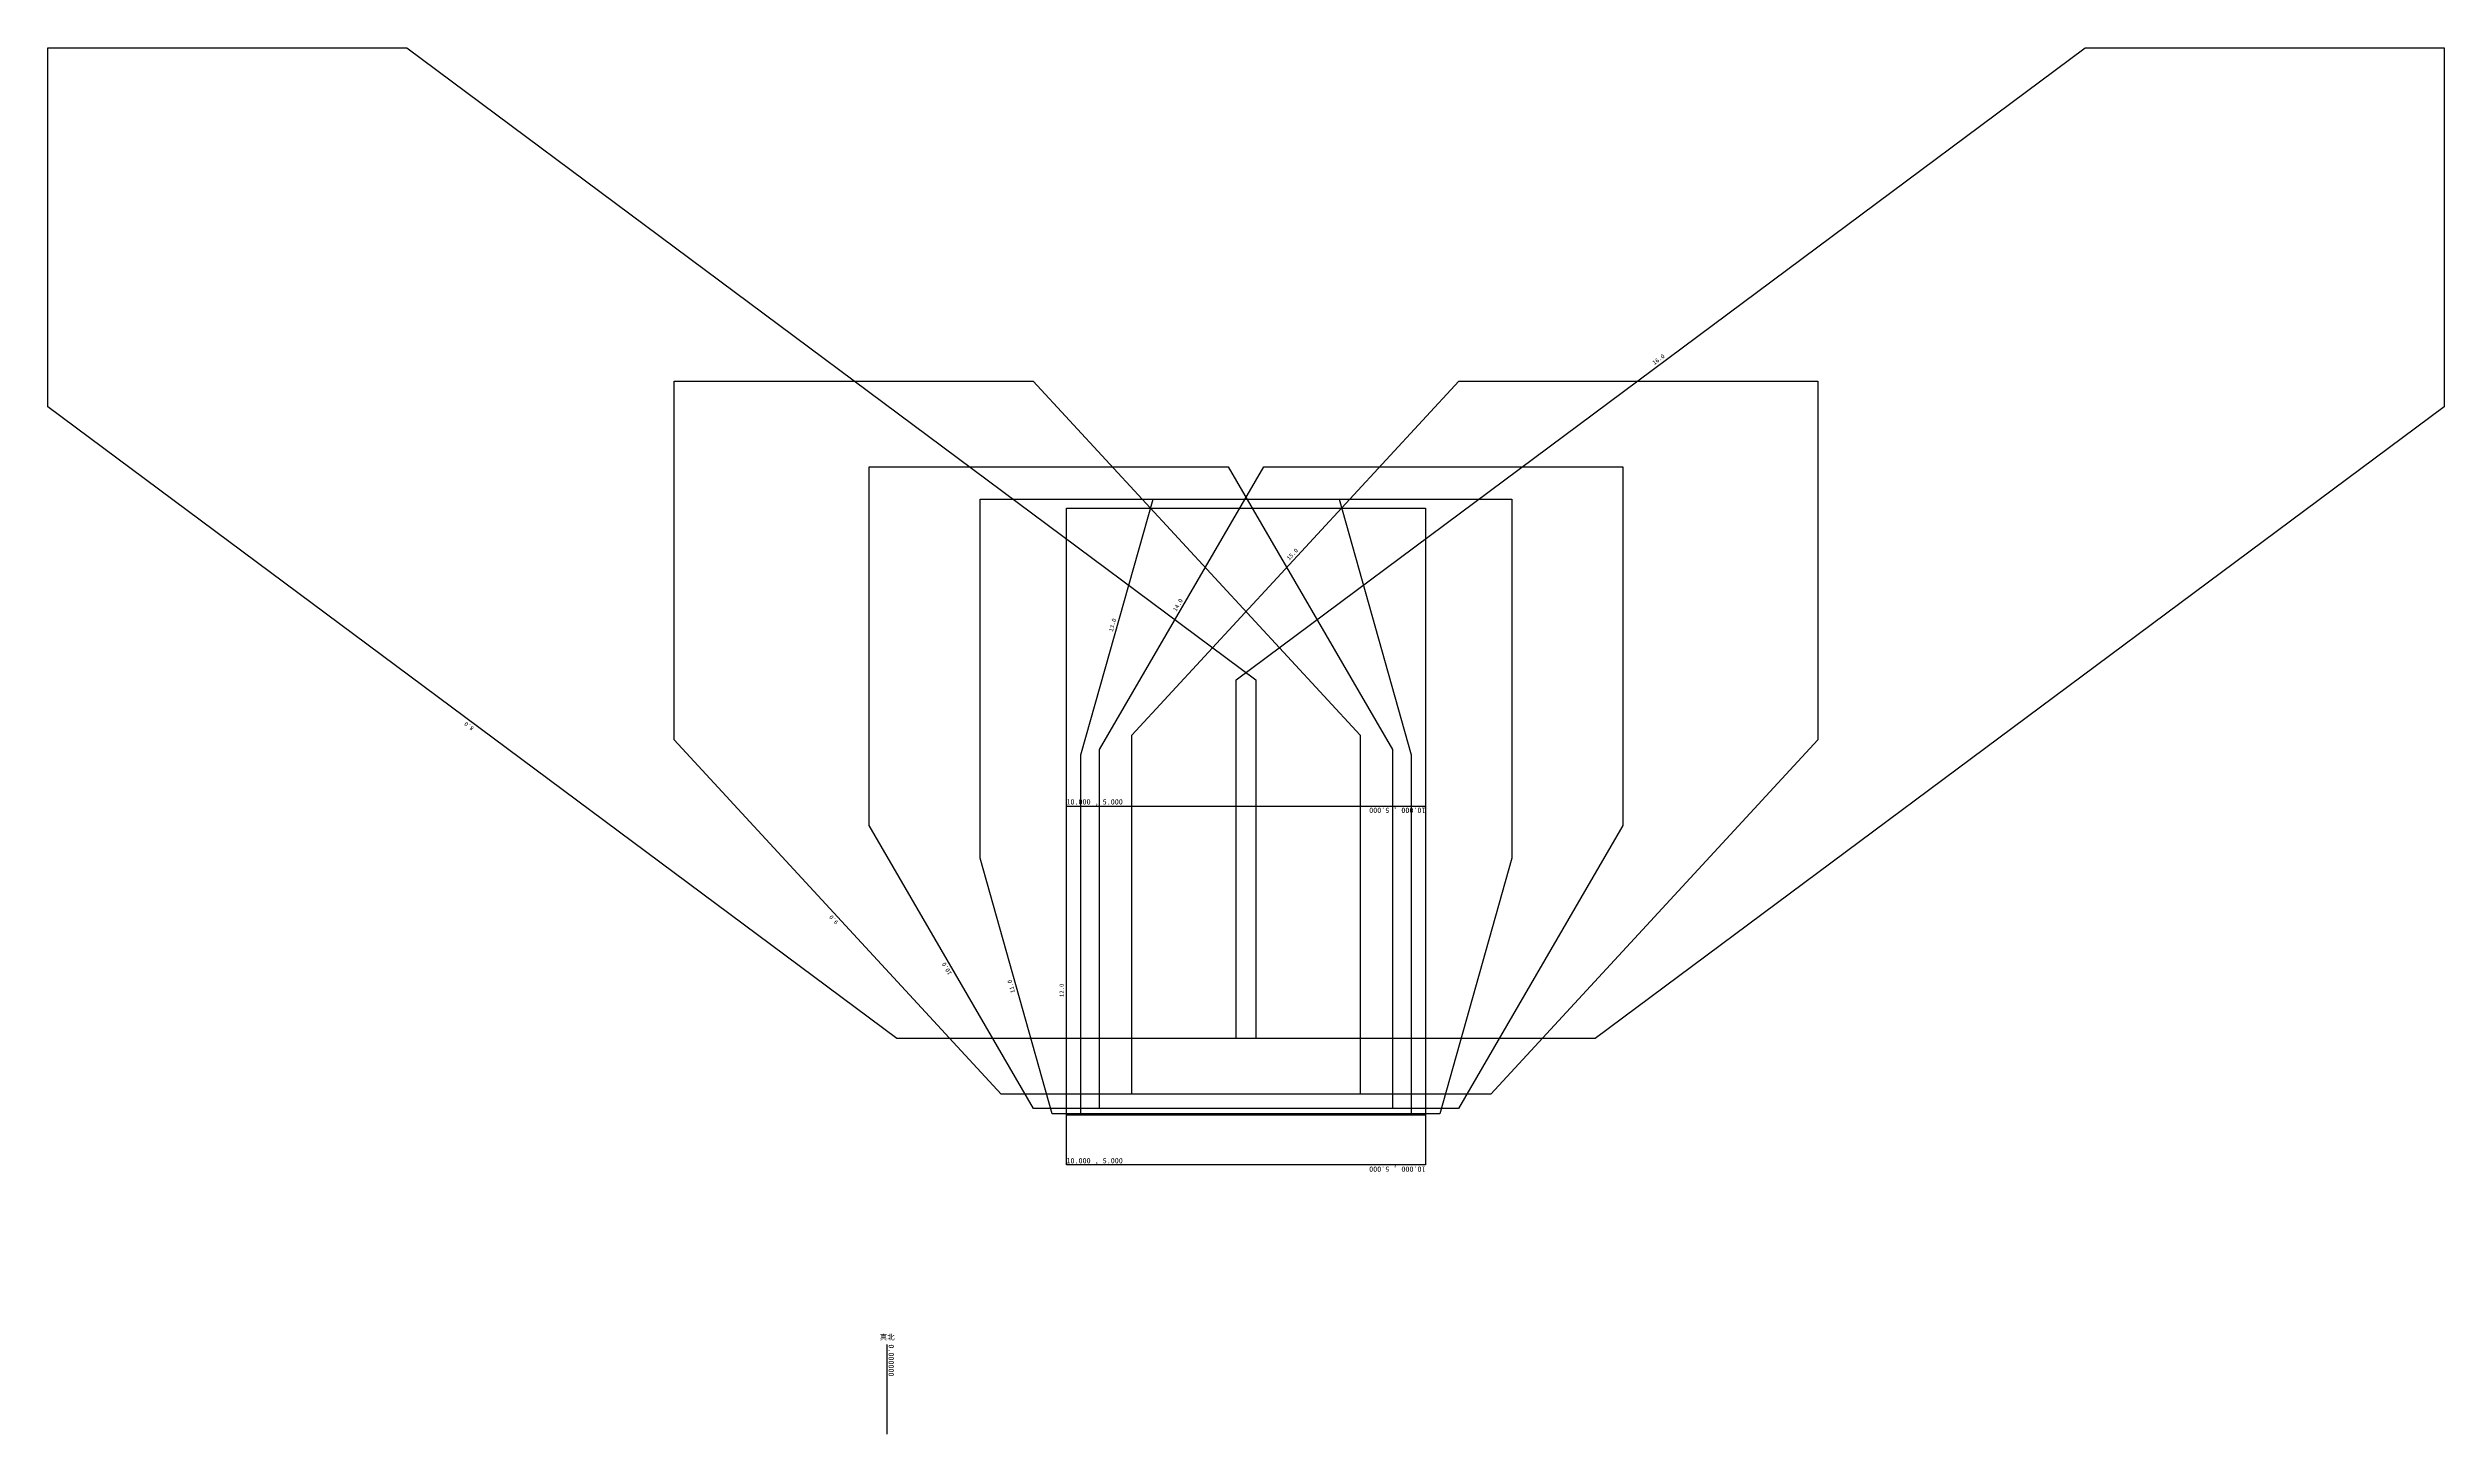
# Model space of a CAD drawing. Units: millimetres at full size, sheet at 1:100. Extents: x -44175 to 37563, y -18796 to 28504.
import ezdxf
from ezdxf.enums import TextEntityAlignment as Align

# ---------------------------------------------------------------- set-up
doc = ezdxf.new("R2010")
doc.units = ezdxf.units.MM
doc.header["$LTSCALE"] = 100
doc.layers.add('0-0', color=7, linetype='Continuous')
doc.styles.add('ＭＳ ゴシック', font='')
doc.styles.get('ＭＳ ゴシック').set_extended_font_data('MS Gothic')

msp = doc.modelspace()

# ---------------------------------------------------------------- linework, layer by layer
at = {"layer": '0-0'}
msp.add_line((-15551, -18795.9), (-15551, -15734.7), dxfattribs=at)
for points in [[(-44174.8, 16258.9), (-44174.8, 28504.4), (-31930.3, 28504.4), (-2974.8, 6944.4), (-2974.8, -5301.1)], [(8607.4, -5301.1), (-3637, -5301.1), (-3637, 6944.4), (25318.5, 28504.4)], [(25318.5, 28504.4), (37563, 28504.4), (37563, 16258.9), (8607.4, -5301.1)], [(-22808.1, 4892.2), (-22808.1, 17136.6), (-10562.6, 17136.6), (587.4, 5050), (587.4, -7195.6)], [(5045.2, -7195.6), (-7198.1, -7195.6), (-7198.1, 5050), (3950.8, 17136.6)], [(3950.8, 17136.6), (16195.2, 17136.6), (16195.2, 4892.2), (5045.2, -7195.6)], [(-2974.8, -5301.1), (-15219.2, -5301.1), (-44174.8, 16258.9)], [(-16159.2, 1965.5), (-16159.2, 14210), (-3914.8, 14210), (1695.2, 4562.2), (1695.2, -7683.4)], [(3937.4, -7683.4), (-8305.9, -7683.4), (-8305.9, 4562.2), (-2697, 14210)], [(-2697, 14210), (9547.4, 14210), (9547.4, 1965.5), (3937.4, -7683.4)], [(-12378.1, 856.6), (-12378.1, 13102.2), (-132.6, 13102.2), (2325.2, 4376.6), (2325.2, -7867.8)], [(3307.4, -7867.8), (-8935.9, -7867.8), (-8935.9, 4376.6), (-6478.1, 13102.2)], [(-6478.1, 13102.2), (5765.2, 13102.2), (5765.2, 856.6), (3307.4, -7867.8)], [(-9428.1, 553.3), (-9428.1, 12797.8), (2816.3, 12797.8), (2816.3, 553.3), (2816.3, -7918.9)], [(587.4, -7195.6), (-11658.1, -7195.6), (-22808.1, 4892.2)], [(1695.2, -7683.4), (-10550.3, -7683.4), (-16159.2, 1965.5)], [(2325.2, -7867.8), (-9919.2, -7867.8), (-12378.1, 856.6)], [(2816.3, -7918.9), (-9428.1, -7918.9), (-9428.1, 553.3)]]:
    msp.add_lwpolyline(points, dxfattribs=at)
msp.add_lwpolyline([(-9428.6, 2632.7), (2816.3, 2632.7), (2816.3, -9612.2), (-9428.6, -9612.2)], close=True, dxfattribs=at)

# ---------------------------------------------------------------- texts
at = {"layer": '0-0', "style": 'ＭＳ ゴシック'}
for s, rotation, p in [('16.0', 36.671, (10650.5, 17645.1)), ('15.0', 47.311, (-1796, 10980.2)), ('14.0', 59.828, (-5645.2, 9238.3)), ('13.0', 74.269, (-7809.4, 8560.5)), ('8.0', 143.329, (-29606.6, 5349.2)), ('9.0', 132.689, (-17168.2, -1295.8)), ('10.0', 120.169, (-13297.5, -3056.9)), ('11.0', 105.74, (-11142.5, -3711.6)), ('12.0', 90, (-9478.1, -3882.8))]:
    msp.add_text(s, height=146.6, rotation=rotation, dxfattribs=at).set_placement(p, align=Align.BOTTOM_LEFT)
at = {"layer": '0-0', "color": 2, "style": 'ＭＳ ゴシック'}
for p in [(-9428.6, 2632.7), (-9428.6, -9612.2)]:
    msp.add_text('10.000 , 5.000', height=183.3, dxfattribs=at).set_placement(p, align=Align.BOTTOM_LEFT)
for p in [(2816.3, 2632.7), (2816.3, -9612.2)]:
    msp.add_text('10.000 , 5.000', height=183.3, rotation=180, dxfattribs=at).set_placement(p, align=Align.BOTTOM_LEFT)
at = {"layer": '0-0', "color": 6, "style": 'ＭＳ ゴシック'}
msp.add_text('真北', height=183.3, dxfattribs=at).set_placement((-15801, -15634.7), align=Align.BOTTOM_LEFT)
msp.add_text('0.000000', height=183.3, rotation=270, dxfattribs=at).set_placement((-15551, -15734.7), align=Align.BOTTOM_LEFT)

doc.saveas('drawing.dxf')
